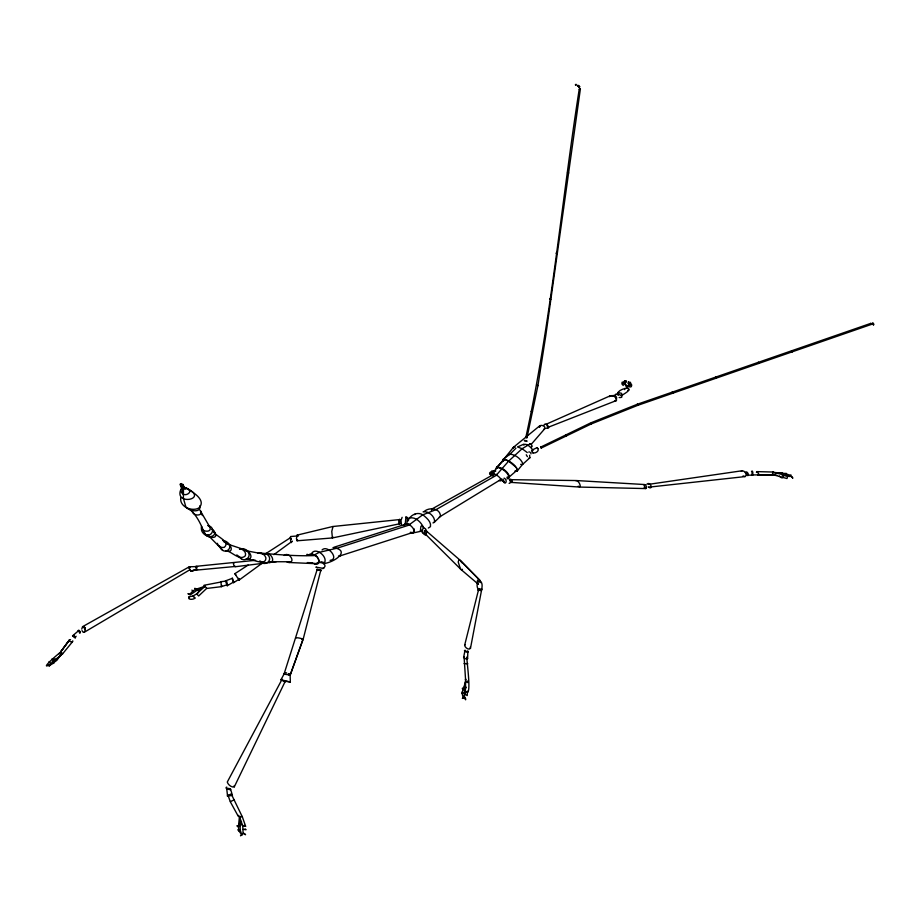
<?xml version="1.0" encoding="UTF-8"?>
<svg xmlns="http://www.w3.org/2000/svg" width="920" height="920" viewBox="0 0 920 920"><rect width="100%" height="100%" fill="white"/><g stroke="black" fill="none" stroke-linecap="round" stroke-linejoin="round"><path stroke-width="1.38" d="M244.789 833.831L245.559 834.727L243.098 833.394L242.742 825.999L239.453 816.546L237.958 815.73L230.264 801.688L228.045 795.34M464.082 656.972L465.658 681.042L465.382 690.897L464.209 697.509L465.623 699.786L465.658 698.579M467.831 680.857L467.774 682.606L465.658 681.042L464.807 686.308L465.382 690.897C472.696 700.431 466.187 658.639 466.911 656.995M306.659 555.45L306.947 554.346L307.74 554.507M623.956 383.95L626.485 381.271L624.473 381.719L624.415 383.364L627.106 388.113C633.224 389.298 623.15 394.3 621.529 395.634M617.642 393.933C617.607 390.574 623.806 388.459 627.106 388.113L627.187 385.871L624.415 383.364L621.92 383.985L623.288 385.503M543.87 425.397C545.008 420.923 552.149 429.318 546.572 428.272M188.807 568.088L189.382 566.754L197.593 566.593M465.048 650.13L463.611 657.455L465.6 658.823L467.59 658.662L467.854 651.119M773.26 472.316L772.098 474.812L772.558 474.283M81.765 629.096L82.57 626.681L189.382 566.754M61.18 652.452L60.904 651.556L69.437 639.975L70.541 639.676M61.973 653.66L62.491 653.982L60.904 651.556M463.91 698.107L462.449 698.292L463.91 698.107L464.899 689.402L466.279 687.217M200.031 505.609C201.192 513.613 189.302 510.922 185.943 507.276L183.39 498.295L183.448 488.853L181.642 485.645L182.873 484.472L181.642 485.645M240.005 823.584L240.292 830.265L241.799 834.923L238.958 830.944L238.406 826.838L239.453 816.546L242.328 816.845L231.219 793.925M239.315 579.117L233.553 582.682L233.623 582.015M85.353 628.912L84.387 628.751M227.723 584.534L221.363 586.672L206.919 588.432L204.941 586.327L196.673 593.871L193.027 595.987L189.037 596.815C186.507 600.863 196.868 599.184 194.384 597.425M221.823 585.396L221.363 586.672L220.938 581.67L225.975 581.118M226.872 581.612L227.228 585.729L225.434 580.888L232.587 578.243M580.382 88.964L545.698 336.237L537.935 385.595L526.976 437.69L525.814 437.471C551.057 322.667 561.073 205.206 579.232 89.182L580.382 88.964L579.232 89.182M189.267 597.667L189.037 596.815M180.688 489.532C181.953 501.032 198.248 489.9 183.896 487.68M180.757 497.823C179.354 506.621 191.647 511.784 198.628 508.139C208.046 499.744 189.52 489.739 183.218 486.806M201.48 526.378C200.054 532.128 212.945 533.289 209.76 526.941L199.87 510.025M465.658 681.042L462.104 693.45L463.243 698.165M467.371 691.782L467.222 695.577L464.864 694.094M408.147 520.237L408.02 521.007M782.598 473.236L781.942 474.95M291.789 541.684L291.387 542.582L290.616 541.04L290.547 536.533L298.471 535.854M478.848 588.547L464.634 645.288C464.864 647.53 468.866 650.543 470.476 648.347L481.551 590.157M404.11 525.447L404.8 524.043C409.101 523.123 414.471 527.735 414.115 532.139L412.804 532.99L410.515 532.599M408.584 520.087L408.836 518.868C412.643 513.383 419.727 511.336 424.683 516.338C427.604 518.857 431.434 522.422 430.445 526.677L428.341 528.034M431.399 510.22L432.02 508.955L494.339 474.018L494.19 474.766M465.255 679.845L466.037 679.328M69.264 640.193L60.961 651.509L69.437 639.975C68.379 641.7 72.979 642.907 72.795 640.837M629.809 385.721L628.21 383.226L628.463 382.099L630.591 382.409L629.866 382.984M629.176 385.71L629.706 383.467L628.463 382.099M789.716 476.468L789.981 475.352L791.143 475.111L789.716 476.468L782.943 475.41M791.683 476.652L792.73 478.02L791.683 476.652L772.926 472.305L785.76 473.57L789.981 475.352M320.873 569.894L303.151 639.308L290.145 675.199L290.329 682.03L285.269 681.237M785.956 474.156L786.071 473.294L785.393 475.548M49.68 665.413C49.024 668.449 48.081 662.756 49.68 665.413L53.613 663.09L62.445 653.648C43.079 671.749 39.732 668.874 60.938 651.877L59.144 653.89M196.765 569.353L190.98 571.285L189.359 568.215L189.554 566.823L190.29 567.249M322.506 568.663C328.417 565.88 322.598 561.602 318.308 562.695L315.307 563.661L288.903 562.499L286.707 561.752L269.583 561.729M481.585 590.41L480.056 590.536L478.63 588.892M332.856 536.843L332.396 537.947L297.125 540.787L296.435 538.694L297.148 535.118L332.775 526.516L399.901 519.547M320.551 569.767L317.216 569.388L283.958 674.348M297.631 539.948L297.125 540.787M478.653 590.548C472.972 580.002 484.782 576.782 481.539 589.869M480.596 581.555L479.918 582.13M478.055 590.168L480.091 588.972L482.137 589.214M464.634 645.288L465.106 644.598M751.49 471.454L752.169 471.005L752.801 472.086L752.779 475.191L746.58 475.145M289.121 675.349L290.145 675.199L303.036 639.158C301.415 638.399 295.63 636.973 295.803 638.296M644.092 485.231C645.345 483.057 647.565 487.796 645.771 488.577L579.795 487.071L511.002 482.379L511.06 480.067M529.563 443.969C530.644 442.681 533.45 447.246 531.403 446.901M238.061 825.723L236.865 825.861L238.406 826.838L240.2 822.146L239.453 816.546M238.406 826.838L239.74 826.148L241.534 821.456M311.535 553.61C315.548 546.066 329.337 557.716 323.851 563.603C334.788 562.2 351.417 550.275 333.005 547.596M463.611 657.455L464.197 657.075M756.378 472.236L756.942 471.615L773.237 472.029M507.012 478.871C508.817 476.157 512.29 483.575 509.128 483.402M510.002 479.642C511.336 477.675 513.521 483.506 511.083 482.402M745.418 472.535C747.396 469.694 750.271 477.399 746.591 475.226M747.592 475.042L747.074 472.983L745.637 472.409M201.779 526.987C198.03 537.51 225.526 542.892 211.98 529.276C220.478 534.462 207.425 540.833 204.873 532.979M525.814 437.471L526.976 437.69M646.817 484.288C650.244 480.631 654.005 490.9 648.197 486.944M399.671 523.963C398.383 525.044 398.463 518.673 399.74 519.317M282.095 679.247L227.274 782.057C227.976 784.668 231.633 787.716 234.289 786.876L285.223 681.341M609.534 396.681L609.787 396.152C612.329 394.323 617.538 397.382 616.457 400.522L547.319 427.616M611.846 396.186C613.134 393.806 618.861 397.635 615.848 398.992M615.882 398.429L615.882 397.497M615.296 395.128L616.078 394.565M622.322 395.255L621.518 393.288L617.964 392.553M531.024 444.578L544.973 428.478C545.87 425.994 540.028 423.89 539.511 426.627M631.672 385.077L631.304 383.95L629.706 383.467L629.648 384.836L627.106 388.113M426.431 533.91L425.224 534.991C422.613 534.175 421.567 529.816 423.453 527.861L425.534 528.781L426.742 532.162M282.06 680.317L280.945 679.719L284.866 672.635M318.251 562.695L318.929 560.809L318.308 558.486M787.819 476.019L786.991 478.538L772.409 474.536L776.963 475.329M493.373 471.339L495.65 470.856M180.458 490.498C175.49 505.425 207.069 499.261 188.692 489.359M399.774 519.627L399.751 523.653M463.093 687.872L462.323 688.39L462.725 689.586L464.807 686.308M55.694 660.709C57.695 661.227 59.409 653.901 62.445 653.648M78.591 630.694L72.542 635.858L75.302 638.089L75.198 637.203M78.257 630.683L80.304 632.488M504.539 459.517L496.489 467.394L496.248 468.683M515.924 448.212L509.967 454.181L502.895 459.528L502.607 461.023M503.723 459.678L503.458 461.069M509.622 454.687L509.967 454.181C515.327 454.468 521.099 458.896 522.951 463.91L517.132 471.074L514.935 471.017M533.002 450.397C531.61 447.81 525.757 442.221 523.745 445.061M439.3 517.086L501.595 479.032M506.874 477.296L509.105 476.847C507.311 471.971 501.699 467.671 496.489 467.394M517.132 471.074L517.523 470.499C515.982 464.991 510.266 461.357 505.091 459.586M520.651 464.37L522.594 464.416L529.897 457.746L529.598 455.273M204.24 585.568L204.941 586.327L199.973 589.214L197.052 594.285L198.651 595.987L206.793 588.294M235.669 566.433L197.133 570.043L195.592 567.306L196.029 566.329L253.977 560.452M75.912 636.858L76.049 636.226M871.171 324.461L870.826 323.357L637.365 404.236L590.663 422.924L540.741 447.074L541.236 448.051L591.1 424.016L637.755 405.341L871.091 324.507L870.826 323.357M62.491 653.982L72.622 641.608M82.029 630.637C84.732 636.398 87.124 625.439 82.57 626.681M509.864 479.665L576.15 480.539L644.678 484.541M285.361 681.835L283.348 681.306L281.75 679.431M182.965 493.695L182.102 488.072L180.308 484.874L181.424 483.598L182.62 485.737M414.713 514.636L415.529 513.716M432.975 522.928L434.608 521.881C435.045 516.43 428.409 510.726 423.085 511.865M199.605 590.306L196.834 590.364L190.221 594.906L187.956 593.619L189.715 594.377L192.809 591.043L195.822 589.294L204.941 586.327M462.461 569.353L461.046 569.549L424.948 533.646L424.764 530.736L425.925 530.621L459.954 560.096L479.768 580.221L480.539 582.601M264.994 554.173L290.283 537.809L291.019 538.729M308.556 554.967C311.282 552.322 315.445 555.185 317.561 557.359M322.058 549.941C327.647 544.306 339.779 559.256 330.096 560.36M405.433 524.71L407.951 523.813L410.354 524.676L337.318 548.136L319.286 552.333L314.364 554.921C319.125 556.174 321.517 566.306 314.364 563.925M433.975 522.583L440.496 516.316C440.335 508.208 429.479 506.782 424.085 511.52M59.248 653.464L60.938 651.877M52.957 660.525L54.659 658.927L56.177 660.698M502.251 480.32L502.366 480.688M741.267 471.27C743.843 469.131 748.259 475.134 745.039 476.594L649.025 487.14M508.76 477.342L516.89 470.361L516.58 467.843M624.91 388.493L624.657 389.608M464.059 663.596L467.797 663.722L466.842 663.538M539.695 425.834L513.383 447.35L493.971 471.442L495.627 471.155L491.832 470.913L491.084 472.178M181.125 488.796L181.849 488.209M263.407 562.304L239.085 580.083L234.83 573.712L248.135 565.087M239.085 580.083L238.82 579.312M284.222 555.45C288.65 551.218 296.228 562.12 288.903 562.499M233.864 581.889L227.228 585.729M230.598 789.279L232.427 795.363L227.562 796.099L226.677 788.325M227.332 795.938L228.792 795.466M283.555 674.049L290.053 675.061L289.087 674.199M544.973 428.478L544.088 428.904M273.827 554.679L292.364 541.121M241.776 834.877L240.476 835.751L242.19 834.67M58.236 657.605L53.682 660.48L52.175 658.708M84.398 632.178L190.118 569.618M496.248 474.352L497.191 474.835L436.022 509.634L422.579 514.924L409.204 524.791L410.354 524.676M230.402 801.596L234.14 799.882M243.098 833.394L244.306 833.451M532.726 449.742L537.176 447.591L537.774 448.638M531.61 450.328C531.806 455.963 541.385 451.341 537.176 447.649M530.346 443.785L522.123 448.707L508.599 461.161L506.736 460.195M230.552 794.27L227.7 795.535M628.785 389.976L627.819 390.31M575.816 480.688C578.772 479.63 582.647 489.141 578.185 486.22M545.721 424.442L610.27 395.784M518.087 446.706L523.928 444.13M627.187 385.871L629.648 384.836L631.58 385.572L631.327 386.699L629.751 387.09M497.191 474.835L493.499 474.076L492.809 475.065M338.491 556.071L340.411 555.749M339.549 556.059L413.436 532.289L414.368 530.874L414.046 528.759M432.02 508.955L432.756 508.702M409.584 518.017C415.472 516.591 421.118 522.18 423.315 527.217M310.764 555.036L312.938 554.679L315.422 555.53C297.034 556.347 277.897 554.656 260.061 553.023M462.162 691.702L462.104 693.45L463.967 692.841M333.868 547.285L406.904 523.825M191.187 571.285L196.834 569.572M239.522 549.355C246.33 545.318 257.381 559.969 246.1 559.026M257.922 553.346C261.245 552.058 265.086 554.702 265.938 557.98C265.604 567.007 251.861 558.302 247.365 559.314M426.144 534.025L425.546 534.072M615.974 400.901L614.468 401.12M612.559 396.094L613.847 396.06M426.558 534.773C422.429 534.52 425.707 526.608 427.11 532.484M237.762 829.782L238.958 830.944L240.292 830.265L239.717 830.081M191.429 570.825L197.547 569.376M72.622 635.731L74.163 636.295M203.975 585.292L221.421 581.923M280.945 679.719L290.329 682.03M399.889 523.721L332.396 537.947L331.775 531.392L332.994 526.539M412.804 532.99L421.383 531.197L419.83 531.139M568.537 173.017L567.456 172.822L568.042 172.994M562.66 207.977L563.477 208.081M502.895 459.528L505.758 459.724M529.092 457.907L529.897 457.746M508.334 476.882L509.416 476.249C507.667 471.511 502.216 467.337 497.156 467.072L496.926 468.326M501.446 479.791L500.353 479.757M181.527 486.312L180.975 486.933L182.102 488.072M229.114 788.428L226.331 788.509M324.15 562.626L320.942 561.672M742.164 470.752L648.485 484.368M276.356 561.683L235.267 566.743C233.737 566.536 232.415 561.947 234.531 562.683M772.926 472.305L778.619 473.294L782.31 472.972M462.725 689.586L464.899 689.402L464.232 688.585M464.209 697.509L465.301 697.418M628.21 383.226L628.808 383.168M74.221 635.283L73.186 636.145L75.026 637.088M515.085 447.074L513.383 447.35L513.176 448.27M524.917 440.277C522.295 440.714 528.551 442.255 526.803 440.714M756.942 471.615L758.678 473.8L757.827 475.237L772.098 474.812L752.181 474.927L751.962 472.328M757.827 475.237L772.179 474.812M265.673 553.61C270.905 552.115 276.448 562.396 269.215 562.568M195.385 588.811L194.856 588.259L195.822 589.294L199.973 589.214M238.625 815.384L237.958 815.73M244.214 550.39L262.695 553.851L265.799 553.633C274.677 557.991 266.167 568.066 259.612 561.085L262.131 561.936M412.574 532.599L410.343 532.312M320.815 570.825C323.518 570.239 313.674 568.928 317.745 570.342M528.747 452.03L529.839 452.019M301.933 639.481L303.036 639.158M231.345 795.168L232.427 795.363M624.473 381.719L621.977 382.341L622.345 383.467M540.362 426.121L539.419 427.305M226.768 787.083C223.548 787.704 232.484 791.476 230.31 788.612M286.707 561.752L290.835 561.924M307.326 562.591L312.823 562.81M745.039 476.594L743.072 475.916M619.171 397.52C626.831 398.153 616.25 391.092 614.882 395.289M645.771 488.577L644.874 488.083M510.197 479.412L510.864 479.78M467.141 651.578L465.29 650.923M567.996 172.833L568.606 172.994M545.088 336.087L545.134 336.237M517.718 447.051L522.123 448.707L527.275 452.571M247.526 558.934L250.217 559.417M252.896 559.889L255.587 560.372M285.361 672.612L286.672 672.957M196.029 566.329L197.006 567.214M223.893 541.868C237.544 545.261 223.629 558.175 219.489 545.882M226.826 543.812L245.249 549.964C254.748 554.53 244.433 565.018 239.016 556.462M239.982 548.791C243.202 549.148 246.698 552.471 245.329 555.852C239.591 561.395 231.679 551.183 225.848 550.7C236.336 554.082 229.505 540.224 222.651 540.523M314.053 563.385L315.307 563.661M643.781 488.14L645.196 487.749L644.287 485.99M494.178 472.558L490.36 472.27L489.589 473.006L490.498 474.731M493.465 473.846L490.762 473.443L490.072 474.168M243.202 829.391L246.077 829.69L245.065 828.92M182.758 484.368L184.564 487.577L187.427 488.6M316.974 567.686L315.87 567.088L323.702 568.468M181.424 483.598L180.32 483.92L180.308 484.874M499.111 480.596C504.631 482.413 498.536 475.594 496.34 475.145L508.599 461.161L515.717 466.934M244.087 825.32L245.628 826.298L242.742 825.999L240.2 822.146M317.837 569.745L317.216 569.388M402.12 517.327L400.982 520.478L401.534 525.4M626.485 381.271L624.484 380.799L626.324 381.961M778.619 473.294C785.047 472.063 784.404 481.792 779.355 476.031M492.982 475.962L491.165 475.099M189.6 566.743L190.21 567.295M617.596 394.749L618.585 395.278M208.15 525.642C216.637 527.528 211.508 538.913 204.493 533.749C201.25 524.584 196.638 514.659 188.703 508.553M459.954 560.096L458.907 559.889L458.194 561.982L460.448 568.951M241.316 816.074L242.282 816.684L245.582 826.137M297.148 535.118L297.654 535.934M183.448 488.853L185.633 489.152L184.564 487.577M479.389 579.853C477.054 578.76 476.767 582.785 478.066 583.958M227.412 585.143L227.194 584.556M209.611 526.297L208.058 525.458L209.76 526.941M289.731 674.9L288.362 673.612L290.053 675.061M79.545 633.19C82.156 633.247 77.234 627.348 78.614 631.752M504.125 478.089C508.277 480.113 505.137 486.634 503.102 480.608M422.579 532.933L420.497 529.448L420.934 526.297L422.372 525.918L424.212 528.471M239.223 579.347L238.59 578.37M233.553 582.682L232.196 578.185M614.847 396.485L615.641 397.141M241.546 558.647L236.796 554.909M493.453 475.18L492.637 475.157M490.498 474.605L491.291 475.318M527.401 456.665L526.251 454.791M467.728 651.164C469.74 654.074 462.3 650.244 465.048 650.727M467.015 657.938L467.59 658.662M461.046 569.549L478.446 584.327M234.887 573.666L235.853 574.781M213.474 531.541C214.785 535.797 231.092 541.523 224.319 547.308C221.455 548.182 217.844 546.33 217.338 543.283M540.718 446.993L541.224 448.04M425.925 530.621L426.661 532.278M502.975 479.171L504.424 482.241L502.193 480.573M460.552 560.694L479.768 580.221M191.935 590.088L193.453 591.709M195.017 598.092L193.027 595.987M195.822 589.294L196.454 589.961M547.009 425.776L547.572 426.5M421.877 531.219L421.049 530.069M222.709 550.137L207.506 534.646M52.934 662.848L53.647 663.423L52.198 661.583M291.077 539.361L290.248 537.832M233.53 581.659L232.427 578.691M201.043 513.084L202.446 515.556M200.594 510.807C203.55 516.568 192.441 516.154 192.372 511.072M461.138 561.568L461.69 562.672M532.565 452.053L532.99 453.146M85.146 627.957L84.076 626.704L83.938 627.75M470.166 647.243L470.476 648.347M234.036 785.875L234.289 786.876M590.962 423.441L591.1 424.016L590.801 423.499M50.588 663.377L49.07 661.606M467.774 691.15L467.958 691.92M406.617 517.718L405.996 516.649L405.26 523.837M530.736 452.72L530.99 453.905M406.95 522.813L407.594 517.351L407.916 520.099M872.746 323.932C875.46 325.404 871.643 321.563 873.505 324.197C873.275 327.141 873.827 322.402 872.746 323.932M578.898 87.159L579.922 86.71L578.933 87.066M637.341 404.259L637.755 405.341L637.365 404.236M672.244 392.173L672.646 393.254L672.244 392.173M715.668 377.131L716.07 378.212L715.668 377.131M758.321 362.353L758.735 363.434L758.344 362.33M791.545 350.842L791.959 351.923L791.545 350.842M575.448 84.801C575.874 86.595 576.759 83.007 575.448 84.801M577.426 85.675C577.909 87.457 578.657 83.904 577.426 85.675M578.553 86.169C578.979 87.986 579.853 84.341 578.553 86.169M872.229 323.391C872.608 325.634 873.919 321.977 872.229 323.391M531.323 411.366L532.45 411.631L531.323 411.366M536.785 385.399L537.935 385.595L536.785 385.399M556.232 253.138L557.336 253.322L556.232 253.138M549.78 299.115L550.884 299.299L549.872 299.115M565.719 434.976L566.202 436.011L565.719 434.976"/></g></svg>
